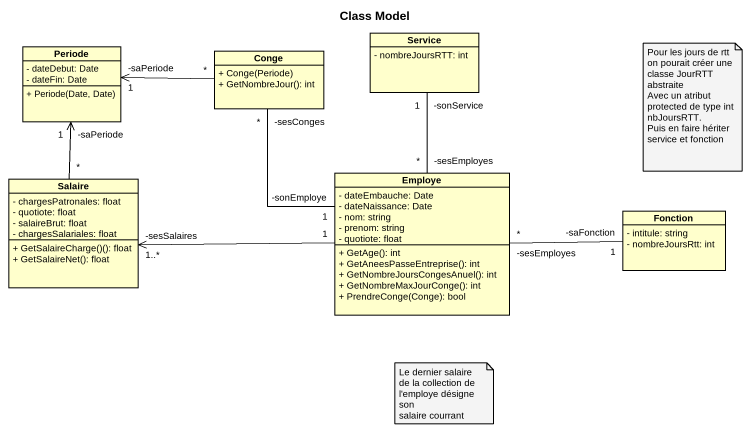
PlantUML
@startuml
title Class Model
hide circle
hide empty members
skinparam classAttributeIconSize 0
class Periode {
  - dateDebut: Date
  - dateFin: Date
  + Periode(Date, Date)
}
class Conge {
  + Conge(Periode)
  + GetNombreJour(): int
}
class Service {
  - nombreJoursRTT: int
}
class Salaire {
  - chargesPatronales: float
  - quotiote: float
  - salaireBrut: float
  - chargesSalariales: float
  + GetSalaireCharge()(): float
  + GetSalaireNet(): float
}
class Employe {
  - dateEmbauche: Date
  - dateNaissance: Date
  - nom: string
  - prenom: string
  - quotiote: float
  + GetAge(): int
  + GetAneesPasseEntreprise(): int
  + GetNombreJoursCongesAnuel(): int
  + GetNombreMaxJourConge(): int
  + PrendreConge(Conge): bool
}
class Fonction {
  - intitule: string
  - nombreJoursRtt: int
}
Periode "-saPeriode\n1" <-right- "*" Conge
Salaire "*" -up-> "-saPeriode\n1" Periode
Employe "-sonEmploye\n1" -up- "-sesConges\n*" Conge
Employe "-sesEmployes\n*" -up- "-sonService\n1" Service
Employe "1" -left-> "-sesSalaires\n1..*" Salaire
Fonction "-saFonction\n1" -left- "-sesEmployes\n*" Employe
note as N1
  Pour les jours de rtt on pourait créer une classe JourRTT abstraite
  Avec un atribut protected de type int nbJoursRTT.
  Puis en faire hériter service et fonction
end note
note as N2
  Le dernier salaire de la collection de l'employe désigne son
  salaire courrant
end note
@enduml
